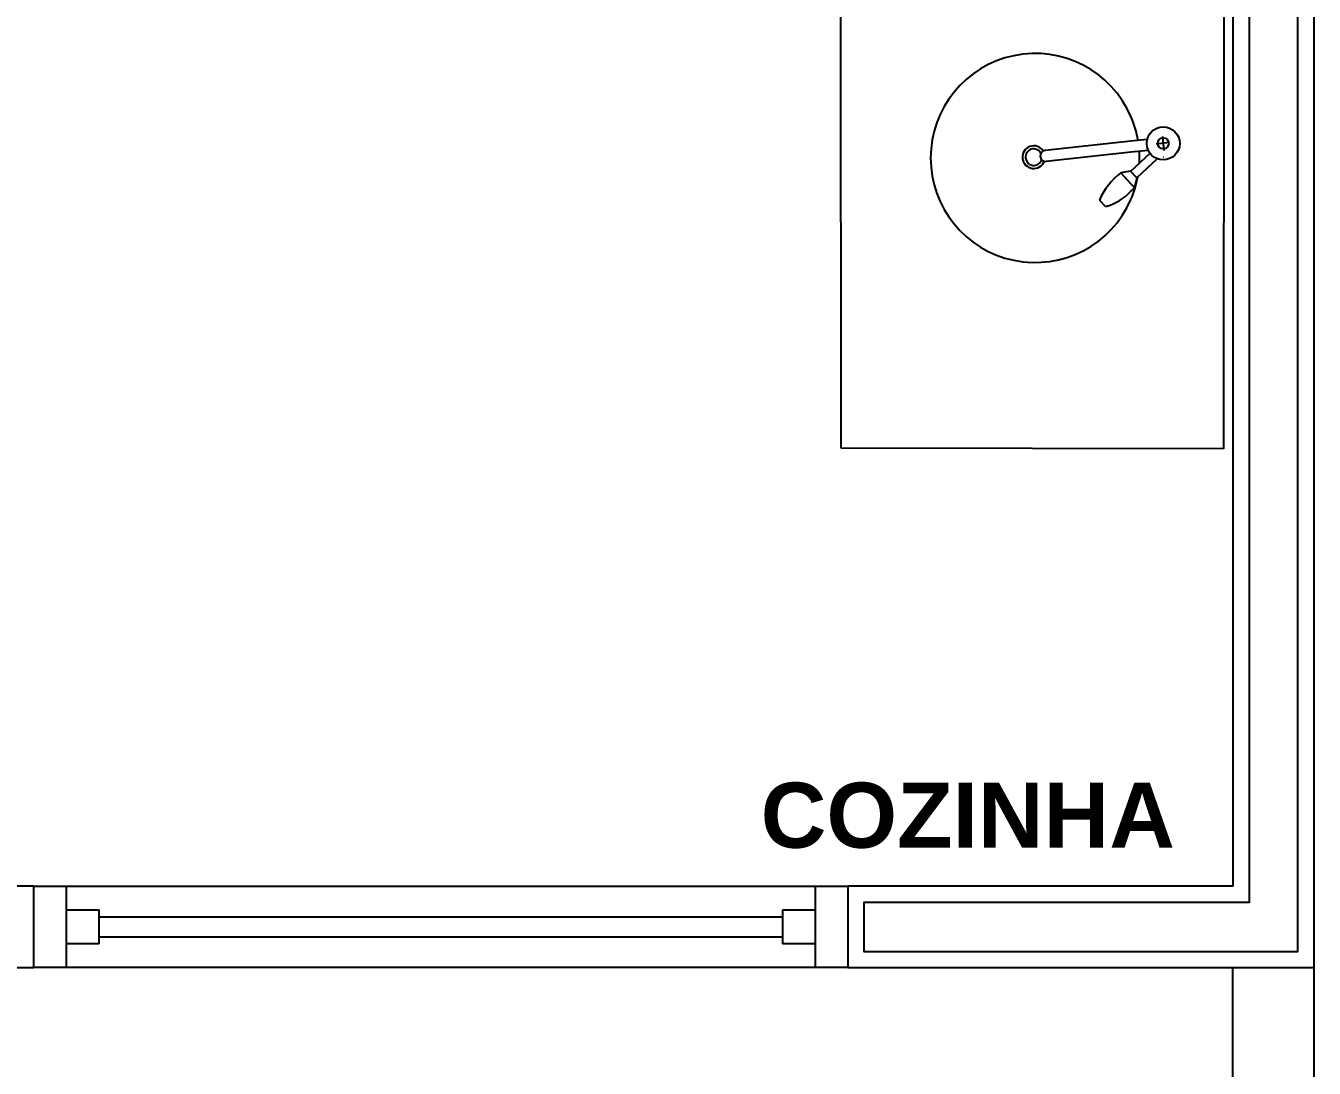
# Model space of a CAD drawing. Header units: millimetres. Extents: x 919107448 to 1838457809, y 576475876 to 1049404419.
# Drawn here: x 919228052.9 to 919228290.4, y 576496552 to 576496744.1 of the extents above; entities that cross this region are included whole.
import ezdxf

# ---------------------------------------------------------------- set-up
doc = ezdxf.new("R2010")
doc.units = ezdxf.units.MM
doc.layers.add('Arquitetura', color=253, linetype='Continuous')
doc.styles.add('R100', font='sasb____.pfb', dxfattribs={"height": 3})

# ---------------------------------------------------------------- blocks, each defined once
blk = doc.blocks.new('JAN')
at = {"layer": 'Arquitetura'}
for p, q in [((-50, -15), (-50, 0)), ((-50, 0), (50, 0)), ((-46, -15), (-46, 0)), ((46, 0), (46, -15)), ((50, 0), (50, -15)), ((-46, -4.375), (-42, -4.375)), ((-42, -10.625), (-42, -4.375)), ((42, -4.375), (46, -4.375)), ((42, -4.375), (42, -10.625)), ((-42, -5.625), (42, -5.625)), ((42, -9.375), (-42, -9.375)), ((-42, -10.625), (-46, -10.625)), ((46, -10.625), (42, -10.625)), ((50, -15), (-50, -15))]:
    blk.add_line(p, q, dxfattribs=at)
blk = doc.blocks.new('forno')
at = {"layer": 'Arquitetura'}
for p, q in [((919229652.6877, 576496829.1766), (919229655.0578, 576496829.1782)), ((919229652.6862, 576496828.481), (919229652.6877, 576496829.1766)), ((919229653.2256, 576496828.6494), (919229653.2091, 576496828.8036)), ((919229653.2457, 576496828.6494), (919229653.229, 576496828.8057)), ((919229653.1269, 576496828.6958), (919229653.1387, 576496828.7067)), ((919229653.1685, 576496828.6494), (919229653.1883, 576496828.6678)), ((919229653.1912, 576496828.65), (919229653.1883, 576496828.6678)), ((919229653.1912, 576496828.65), (919229653.1883, 576496828.6678)), ((919229653.1618, 576496828.6433), (919229653.1685, 576496828.6494)), ((919229653.1793, 576496828.639), (919229653.1618, 576496828.6433)), ((919229653.1793, 576496828.639), (919229653.1912, 576496828.65)), ((919229653.2139, 576496828.6016), (919229653.1793, 576496828.639)), ((919229653.1906, 576496828.6494), (919229653.1912, 576496828.65)), ((919229653.1917, 576496828.6494), (919229653.191, 576496828.6502)), ((919229653.2238, 576496828.6147), (919229653.191, 576496828.6502)), ((919229653.229, 576496828.6179), (919229653.2256, 576496828.6494)), ((919229653.2488, 576496828.62), (919229653.2457, 576496828.6494)), ((919229653.2544, 576496828.5923), (919229653.2287, 576496828.5895)), ((919229653.2433, 576496828.5791), (919229653.2406, 576496828.6038)), ((919229653.217, 576496828.5898), (919229653.217, 576496828.5901)), ((919229653.217, 576496828.5901), (919229653.217, 576496828.5901)), ((919229653.232, 576496828.5898), (919229653.2319, 576496828.5901)), ((919229653.2319, 576496828.5901), (919229653.2319, 576496828.5901)), ((919229655.0526, 576496828.4805), (919229652.6862, 576496828.481))]:
    blk.add_line(p, q, dxfattribs=at)
for radius in [0.03, 0.01]:
    blk.add_circle((919229653.2419, 576496828.5908), radius, dxfattribs=at)
for centre, radius, start, end in [((919229653.2153, 576496828.8238), 0.19, 293.4133, 246.5867), ((919229653.2168, 576496828.8262), 0.0206, 303.3053, 248.8893), ((919229653.2168, 576496828.8262), 0.015, 299.7509, 252.4437), ((919229653.2191, 576496828.8046), 0.01, 6.0973, 186.0973), ((919229653.2257, 576496828.7237), 0.1027, 195.7444, 226.2878), ((919229653.0895, 576496828.593), 0.124, 37.1327, 66.6182), ((919229653.2153, 576496828.8238), 0.19, 246.5867, 259.7101), ((919229653.2257, 576496828.7237), 0.1027, 226.2878, 231.5273), ((919229653.2153, 576496828.8238), 0.19, 279.6301, 293.4133), ((919229653.2153, 576496828.8238), 0.19, 267.1704, 273.5959)]:
    blk.add_arc(centre, radius, start, end, dxfattribs=at)

msp = doc.modelspace()

# ---------------------------------------------------------------- linework, layer by layer
at = {"layer": 'Arquitetura'}
for p, q in [((919228275.42, 576496032.52), (919228275.42, 576496570.52)), ((919228290.42, 576496032.52), (919228290.42, 576496570.52)), ((919228290.42, 576496032.52), (919228290.42, 576496570.52))]:
    msp.add_line(p, q, dxfattribs=at)
msp.add_lwpolyline([(919228216.92, 576497285.52), (919228250.42, 576497285.52), (919228250.42, 576497260.52), (919228275.42, 576497260.52), (919228275.42, 576496585.52), (919228204.42, 576496585.52), (919228204.42, 576496570.52), (919228290.42, 576496570.52), (919228290.42, 576497665.52), (919228275.42, 576497665.52), (919228265.42, 576497665.52), (919228265.42, 576497650.52), (919228275.42, 576497650.52), (919228275.42, 576497300.52), (919228216.92, 576497300.52), (919228216.92, 576497285.52)], dxfattribs=at)
for points in [[(919228219.92, 576497288.52), (919228253.42, 576497288.52), (919228253.42, 576497263.52), (919228278.42, 576497263.52), (919228278.42, 576496582.52), (919228207.42, 576496582.52), (919228207.42, 576496573.52), (919228287.42, 576496573.52), (919228287.42, 576497662.52), (919228275.42, 576497662.52), (919228268.42, 576497662.52), (919228268.42, 576497653.52), (919228278.42, 576497653.52), (919228278.42, 576497297.52), (919228219.92, 576497297.52), (919228219.92, 576497288.52)], [(919227983.42, 576497193.52), (919227968.42, 576497193.52), (919227968.42, 576497052.52), (919227874.42, 576497052.52), (919227874.42, 576497037.52), (919227874.42, 576497037.52), (919227874.42, 576497037.52), (919227968.42, 576497037.52), (919227968.42, 576496782.52), (919227909.42, 576496782.52), (919227909.42, 576496767.52), (919227968.42, 576496767.52), (919227968.42, 576496570.52), (919228054.42, 576496570.52), (919228054.42, 576496585.52), (919227983.42, 576496585.52)]]:
    msp.add_lwpolyline(points, close=True, dxfattribs=at)

# ---------------------------------------------------------------- block references
at = {"layer": 'Arquitetura', "xscale": 101.3607343189144, "yscale": 101.3607343189144, "zscale": 101.3607343189144, "rotation": 90}
msp.add_blockref('forno', (59353370141.07, -92597295937.87), dxfattribs=at)
at = {"layer": 'Arquitetura', "xscale": 1.5}
msp.add_blockref('JAN', (919228129.42, 576496585.52), dxfattribs=at)

# ---------------------------------------------------------------- texts
at = {"layer": 'Arquitetura', "style": 'R100'}
msp.add_text('COZINHA', height=12, dxfattribs=at).set_placement((919228188.39, 576496592.62))

doc.saveas('drawing.dxf')
